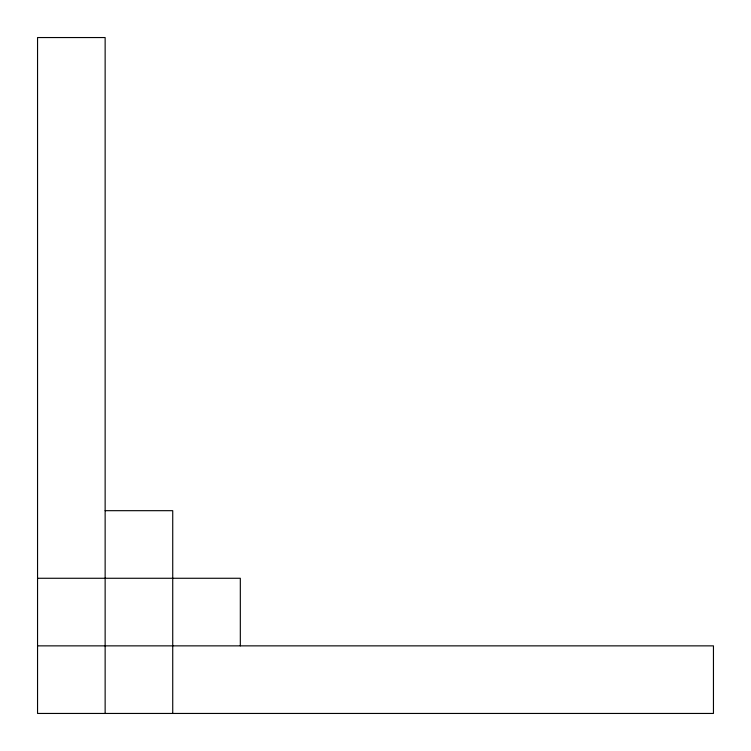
<?xml version="1.0" encoding="UTF-8"?>
<svg xmlns="http://www.w3.org/2000/svg" width="751" height="751" viewBox="0 0 751 751"><rect width="100%" height="100%" fill="white"/><g stroke="black" fill="none" stroke-linecap="round" stroke-linejoin="round"><path stroke-width="1.13" d="M105.14 510.68L172.73 510.68L172.73 713.45M37.55 578.27L240.32 578.27L240.32 645.86M37.55 645.86L713.45 645.86L713.45 713.45L37.55 713.45L37.55 37.55L105.14 37.55L105.14 713.45"/></g></svg>
